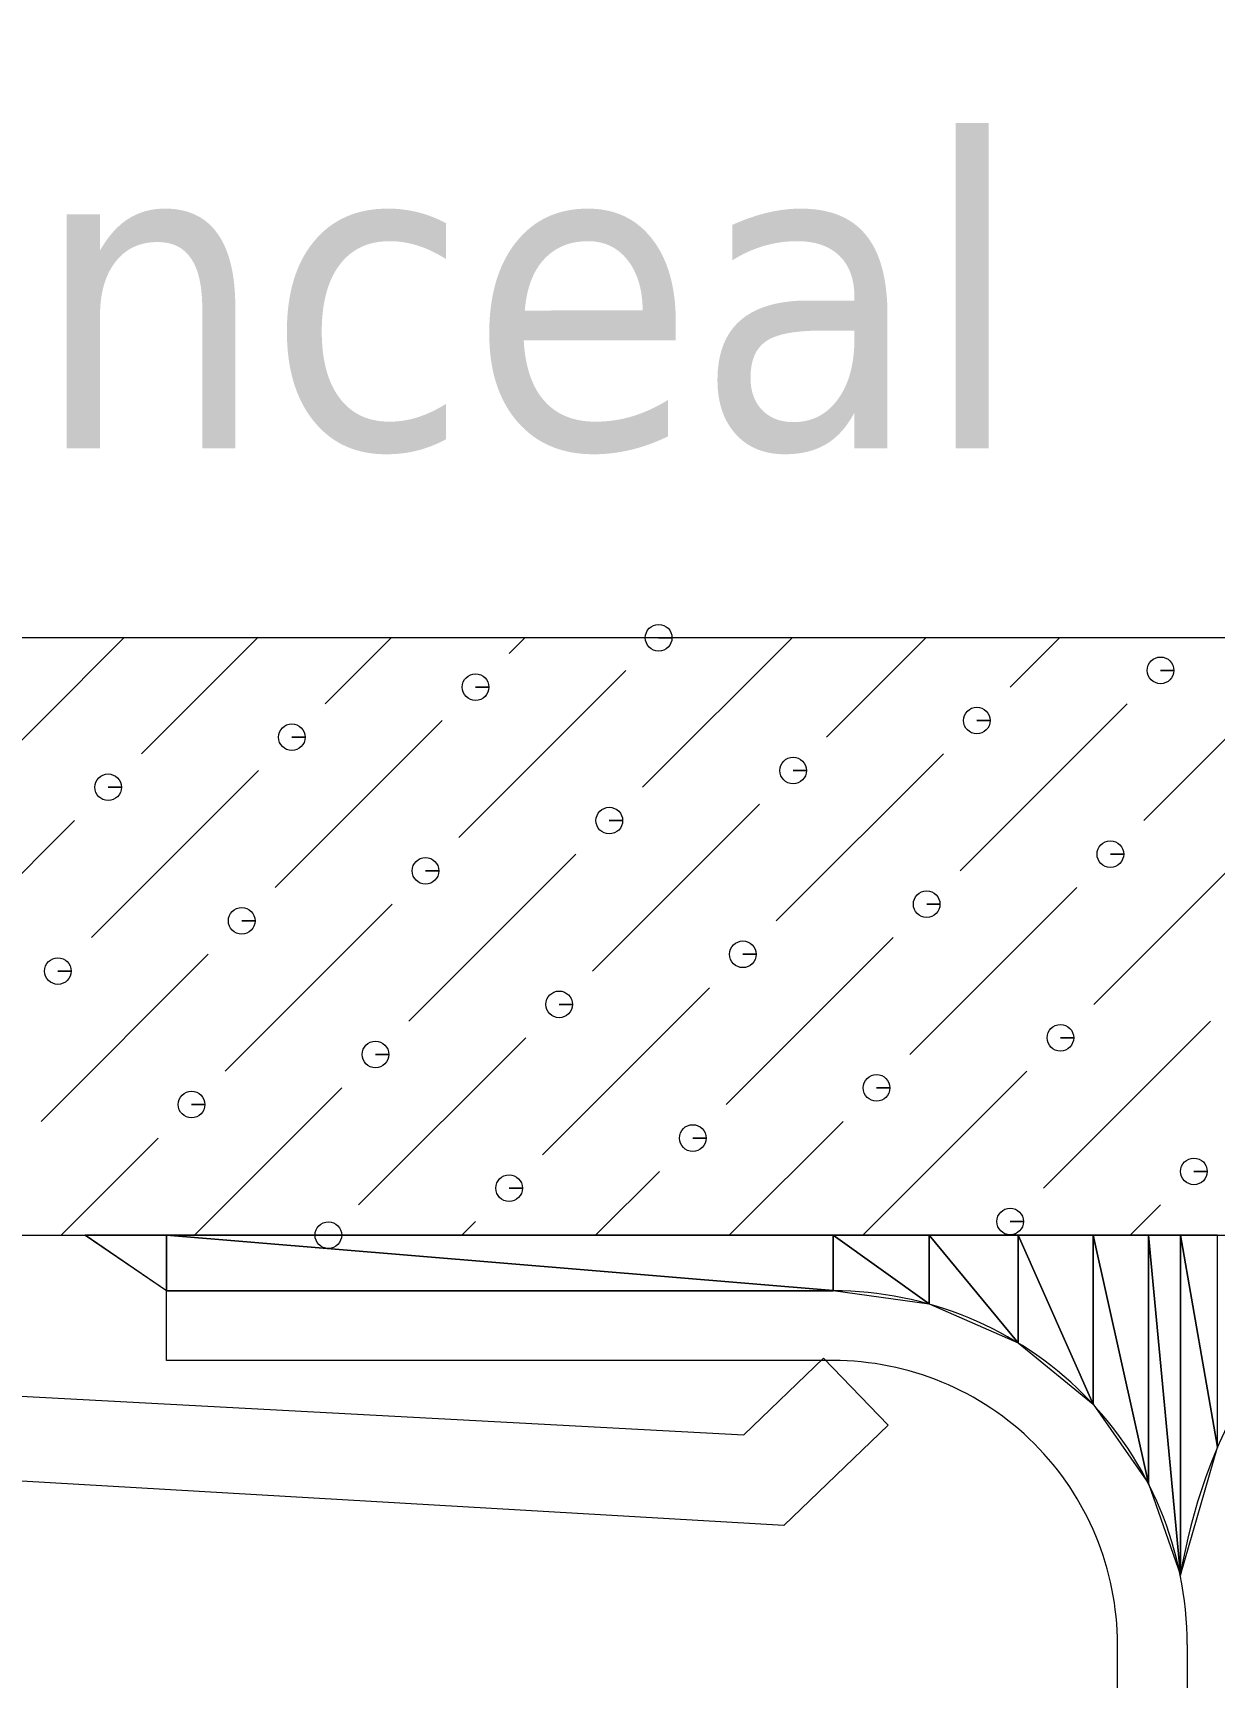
# Model space of a CAD drawing. Header units: millimetres. Extents: x 217 to 1740, y 261 to 1330.
# Drawn here: x 734.09 to 758.82, y 756.85 to 791.29 of the extents above; entities that cross this region are included whole.
import ezdxf

# ---------------------------------------------------------------- set-up
doc = ezdxf.new("R2010")
doc.units = ezdxf.units.MM
doc.linetypes.add('ACAD_ISO02W100', pattern=[15, 12, -3])
doc.linetypes.add('ACAD_ISO03W100', pattern=[30, 12, -18])
doc.layers.add('DEFAULT_1', color=7, linetype='ACAD_ISO03W100', lineweight=0)
doc.layers.add('尺寸標注', color=1, linetype='Continuous', lineweight=30)
doc.styles.add('DIM', font='txt.shx', dxfattribs={"width": 0.7, "bigfont": 'chineset.shx'})
doc.styles.get("Standard").update_dxf_attribs({"font": 'arial.ttf'})
doc.dimstyles.new('mm+in(开孔纸尺寸)', dxfattribs={"dimscale": 3, "dimtxt": 3.8, "dimasz": 2, "dimexe": 1.25, "dimexo": 0.625, "dimgap": 2, "dimtad": 1, "dimtxsty": 'DIM', "dimcen": 0, "dimclrd": 256, "dimclre": 256, "dimclrt": 3, "dimadec": 0, "dimazin": 0, "dimtfac": 1, "dimtmove": 0, "dimatfit": 1, "dimfxl": 1, "dimlwd": -1, "dimarcsym": 0})

# ---------------------------------------------------------------- blocks, each defined once
blk = doc.blocks.new('*D32')
at = {"layer": 'Defpoints', "color": 0}
for p in [(634.54, 906.095), (1393.921, 906.259), (1393.921, 506.795)]:
    blk.add_point(p, dxfattribs=at)
at = {"layer": '尺寸標注', "lineweight": -2}
for p, q in [((1393.921, 904.384), (1393.921, 503.045)), ((634.54, 904.22), (634.54, 503.045))]:
    blk.add_line(p, q, dxfattribs=at)
at = {"layer": '尺寸標注'}
blk.add_line((640.54, 506.795), (1387.921, 506.795), dxfattribs=at)
for points in [[(640.54, 507.795), (640.54, 505.795), (634.54, 506.795)], [(1387.921, 505.795), (1387.921, 507.795), (1393.921, 506.795)]]:
    blk.add_solid(points, dxfattribs=at)
at = {"layer": '尺寸標注', "color": 3, "insert": (1014.231, 519.445), "char_height": 11.4, "attachment_point": 5, "style": 'DIM'}
blk.add_mtext('759,38mm [29 7/8"]', dxfattribs=at)
blk = doc.blocks.new('*D33')
at = {"layer": 'Defpoints', "color": 0}
for p in [(1387.567, 906.476), (640.89, 906.095), (1387.567, 549.295)]:
    blk.add_point(p, dxfattribs=at)
at = {"layer": '尺寸標注', "lineweight": -2}
for p, q in [((1387.567, 904.601), (1387.567, 545.545)), ((640.89, 904.22), (640.89, 545.545))]:
    blk.add_line(p, q, dxfattribs=at)
at = {"layer": '尺寸標注'}
blk.add_line((646.89, 549.295), (1381.567, 549.295), dxfattribs=at)
for points in [[(646.89, 550.295), (646.89, 548.295), (640.89, 549.295)], [(1381.567, 548.295), (1381.567, 550.295), (1387.567, 549.295)]]:
    blk.add_solid(points, dxfattribs=at)
at = {"layer": '尺寸標注', "color": 3, "insert": (1013.044, 561.945), "char_height": 11.4, "attachment_point": 5, "style": 'DIM'}
blk.add_mtext('746,68mm [29 3/8"]', dxfattribs=at)
blk = doc.blocks.new('*D41')
at = {"layer": 'Defpoints', "color": 0}
for p in [(1381.22, 906.255), (647.24, 906.036), (1381.22, 599.295)]:
    blk.add_point(p, dxfattribs=at)
at = {"layer": '尺寸標注', "lineweight": -2}
for p, q in [((1381.22, 904.38), (1381.22, 595.545)), ((647.24, 904.161), (647.24, 595.545))]:
    blk.add_line(p, q, dxfattribs=at)
at = {"layer": '尺寸標注'}
blk.add_line((653.24, 599.295), (1375.22, 599.295), dxfattribs=at)
for points in [[(653.24, 600.295), (653.24, 598.295), (647.24, 599.295)], [(1375.22, 598.295), (1375.22, 600.295), (1381.22, 599.295)]]:
    blk.add_solid(points, dxfattribs=at)
at = {"layer": '尺寸標注', "color": 3, "insert": (1014.23, 611.945), "char_height": 11.4, "attachment_point": 5, "style": 'DIM'}
blk.add_mtext('733,98mm [28 7/8"]', dxfattribs=at)
blk = doc.blocks.new('*D48')
at = {"layer": 'Defpoints', "color": 0}
for p in [(836.99, 1146.245), (509.323, 665.945), (836.985, 665.945)]:
    blk.add_point(p, dxfattribs=at)
at = {"layer": '尺寸標注', "lineweight": -2}
for p, q in [((835.115, 1146.245), (505.573, 1146.245)), ((835.11, 665.945), (505.573, 665.945))]:
    blk.add_line(p, q, dxfattribs=at)
at = {"layer": '尺寸標注'}
blk.add_line((509.323, 1140.245), (509.323, 671.945), dxfattribs=at)
for points in [[(510.323, 1140.245), (508.323, 1140.245), (509.323, 1146.245)], [(508.323, 671.945), (510.323, 671.945), (509.323, 665.945)]]:
    blk.add_solid(points, dxfattribs=at)
at = {"layer": '尺寸標注', "color": 3, "insert": (496.673, 908.295), "char_height": 11.4, "attachment_point": 5, "rotation": 90, "style": 'DIM'}
blk.add_mtext('480,3mm [18 15/16"]', dxfattribs=at)
blk = doc.blocks.new('*D50')
at = {"layer": 'Defpoints', "color": 0}
for p in [(836.99, 1133.545), (603.323, 678.645), (836.991, 678.645)]:
    blk.add_point(p, dxfattribs=at)
at = {"layer": '尺寸標注', "lineweight": -2}
for p, q in [((835.115, 1133.545), (599.573, 1133.545)), ((835.116, 678.645), (599.573, 678.645))]:
    blk.add_line(p, q, dxfattribs=at)
at = {"layer": '尺寸標注'}
blk.add_line((603.323, 1127.545), (603.323, 684.645), dxfattribs=at)
for points in [[(604.323, 1127.545), (602.323, 1127.545), (603.323, 1133.545)], [(602.323, 684.645), (604.323, 684.645), (603.323, 678.645)]]:
    blk.add_solid(points, dxfattribs=at)
at = {"layer": '尺寸標注', "color": 3, "insert": (590.673, 906.095), "char_height": 11.4, "attachment_point": 5, "rotation": 90, "style": 'DIM'}
blk.add_mtext('454,9mm [17 15/16"]', dxfattribs=at)
blk = doc.blocks.new('*D51')
at = {"layer": 'Defpoints', "color": 0}
for p in [(836.99, 1139.895), (554.823, 672.295), (836.99, 672.295)]:
    blk.add_point(p, dxfattribs=at)
at = {"layer": '尺寸標注', "lineweight": -2}
for p, q in [((835.115, 1139.895), (551.073, 1139.895)), ((835.115, 672.295), (551.073, 672.295))]:
    blk.add_line(p, q, dxfattribs=at)
at = {"layer": '尺寸標注'}
blk.add_line((554.823, 1133.895), (554.823, 678.295), dxfattribs=at)
for points in [[(555.823, 1133.895), (553.823, 1133.895), (554.823, 1139.895)], [(553.823, 678.295), (555.823, 678.295), (554.823, 672.295)]]:
    blk.add_solid(points, dxfattribs=at)
at = {"layer": '尺寸標注', "color": 3, "insert": (542.173, 906.095), "char_height": 11.4, "attachment_point": 5, "rotation": 90, "style": 'DIM'}
blk.add_mtext('467,6mm [18 7/16"]', dxfattribs=at)

msp = doc.modelspace()

# ---------------------------------------------------------------- linework, layer by layer
msp.add_arc((755.675, 785.832), 116.85, 184.08069, 265.72168)
at = {"layer": 'DEFAULT_1', "color": 3, "linetype": 'ByBlock'}
msp.add_arc((755.675, 785.832), 104.15, 184.08069, 265.72168, dxfattribs=at)
at = {"layer": 'DEFAULT_1', "color": 2, "linetype": 'ACAD_ISO02W100'}
msp.add_arc((755.675, 785.832), 110.5, 184.08069, 265.72168, dxfattribs=at)
at = {"layer": '尺寸標注', "lineweight": 9}
for points, knots in [([(747.19, 778.624), (747.19, 778.624), (747.469, 778.624), (747.469, 778.624), (747.469, 778.624), (747.469, 778.778), (747.344, 778.903), (747.19, 778.903), (747.19, 778.903), (747.036, 778.903), (746.911, 778.778), (746.911, 778.624), (746.911, 778.624), (746.911, 778.471), (747.036, 778.345), (747.19, 778.345), (747.19, 778.345), (747.344, 778.345), (747.469, 778.471), (747.469, 778.624), (747.469, 778.624), (747.469, 778.624), (747.19, 778.624), (747.19, 778.624)], [0, 0, 0, 0, 0.142857, 0.142857, 0.142857, 0.142857, 0.285714, 0.285714, 0.285714, 0.285714, 0.428571, 0.428571, 0.428571, 0.428571, 0.571429, 0.571429, 0.571429, 0.571429, 0.714286, 0.714286, 0.714286, 0.714286, 1, 1, 1, 1]), ([(757.7, 777.941), (757.7, 777.941), (757.979, 777.941), (757.979, 777.941), (757.979, 777.941), (757.979, 778.094), (757.853, 778.22), (757.7, 778.22), (757.7, 778.22), (757.546, 778.22), (757.421, 778.094), (757.421, 777.941), (757.421, 777.941), (757.421, 777.787), (757.546, 777.662), (757.7, 777.662), (757.7, 777.662), (757.853, 777.662), (757.979, 777.787), (757.979, 777.941), (757.979, 777.941), (757.979, 777.941), (757.7, 777.941), (757.7, 777.941)], [0, 0, 0, 0, 0.142857, 0.142857, 0.142857, 0.142857, 0.285714, 0.285714, 0.285714, 0.285714, 0.428571, 0.428571, 0.428571, 0.428571, 0.571429, 0.571429, 0.571429, 0.571429, 0.714286, 0.714286, 0.714286, 0.714286, 1, 1, 1, 1]), ([(743.357, 777.59), (743.357, 777.59), (743.636, 777.59), (743.636, 777.59), (743.636, 777.59), (743.636, 777.744), (743.511, 777.87), (743.357, 777.87), (743.357, 777.87), (743.203, 777.87), (743.078, 777.744), (743.078, 777.59), (743.078, 777.59), (743.078, 777.436), (743.203, 777.311), (743.357, 777.311), (743.357, 777.311), (743.511, 777.311), (743.636, 777.436), (743.636, 777.59), (743.636, 777.59), (743.636, 777.59), (743.357, 777.59), (743.357, 777.59)], [0, 0, 0, 0, 0.142857, 0.142857, 0.142857, 0.142857, 0.285714, 0.285714, 0.285714, 0.285714, 0.428571, 0.428571, 0.428571, 0.428571, 0.571429, 0.571429, 0.571429, 0.571429, 0.714286, 0.714286, 0.714286, 0.714286, 1, 1, 1, 1]), ([(753.851, 776.889), (753.851, 776.889), (754.13, 776.889), (754.13, 776.889), (754.13, 776.889), (754.13, 777.043), (754.005, 777.168), (753.851, 777.168), (753.851, 777.168), (753.698, 777.168), (753.572, 777.043), (753.572, 776.889), (753.572, 776.889), (753.572, 776.736), (753.698, 776.61), (753.851, 776.61), (753.851, 776.61), (754.005, 776.61), (754.13, 776.736), (754.13, 776.889), (754.13, 776.889), (754.13, 776.889), (753.851, 776.889), (753.851, 776.889)], [0, 0, 0, 0, 0.142857, 0.142857, 0.142857, 0.142857, 0.285714, 0.285714, 0.285714, 0.285714, 0.428571, 0.428571, 0.428571, 0.428571, 0.571429, 0.571429, 0.571429, 0.571429, 0.714286, 0.714286, 0.714286, 0.714286, 1, 1, 1, 1]), ([(739.508, 776.541), (739.508, 776.541), (739.788, 776.541), (739.788, 776.541), (739.788, 776.541), (739.788, 776.695), (739.662, 776.82), (739.508, 776.82), (739.508, 776.82), (739.355, 776.82), (739.229, 776.695), (739.229, 776.541), (739.229, 776.541), (739.229, 776.387), (739.355, 776.262), (739.508, 776.262), (739.508, 776.262), (739.662, 776.262), (739.788, 776.387), (739.788, 776.541), (739.788, 776.541), (739.788, 776.541), (739.508, 776.541), (739.508, 776.541)], [0, 0, 0, 0, 0.142857, 0.142857, 0.142857, 0.142857, 0.285714, 0.285714, 0.285714, 0.285714, 0.428571, 0.428571, 0.428571, 0.428571, 0.571429, 0.571429, 0.571429, 0.571429, 0.714286, 0.714286, 0.714286, 0.714286, 1, 1, 1, 1]), ([(750.005, 775.842), (750.005, 775.842), (750.284, 775.842), (750.284, 775.842), (750.284, 775.842), (750.284, 775.996), (750.159, 776.122), (750.005, 776.122), (750.005, 776.122), (749.851, 776.122), (749.726, 775.996), (749.726, 775.842), (749.726, 775.842), (749.726, 775.689), (749.851, 775.564), (750.005, 775.564), (750.005, 775.564), (750.159, 775.564), (750.284, 775.689), (750.284, 775.842), (750.284, 775.842), (750.284, 775.842), (750.005, 775.842), (750.005, 775.842)], [0, 0, 0, 0, 0.142857, 0.142857, 0.142857, 0.142857, 0.285714, 0.285714, 0.285714, 0.285714, 0.428571, 0.428571, 0.428571, 0.428571, 0.571429, 0.571429, 0.571429, 0.571429, 0.714286, 0.714286, 0.714286, 0.714286, 1, 1, 1, 1]), ([(735.663, 775.492), (735.663, 775.492), (735.942, 775.492), (735.942, 775.492), (735.942, 775.492), (735.942, 775.646), (735.816, 775.771), (735.663, 775.771), (735.663, 775.771), (735.508, 775.771), (735.383, 775.646), (735.383, 775.492), (735.383, 775.492), (735.383, 775.338), (735.508, 775.213), (735.663, 775.213), (735.663, 775.213), (735.816, 775.213), (735.942, 775.338), (735.942, 775.492), (735.942, 775.492), (735.942, 775.492), (735.663, 775.492), (735.663, 775.492)], [0, 0, 0, 0, 0.142857, 0.142857, 0.142857, 0.142857, 0.285714, 0.285714, 0.285714, 0.285714, 0.428571, 0.428571, 0.428571, 0.428571, 0.571429, 0.571429, 0.571429, 0.571429, 0.714286, 0.714286, 0.714286, 0.714286, 1, 1, 1, 1]), ([(746.156, 774.793), (746.156, 774.793), (746.436, 774.793), (746.436, 774.793), (746.436, 774.793), (746.436, 774.947), (746.31, 775.073), (746.156, 775.073), (746.156, 775.073), (746.003, 775.073), (745.878, 774.947), (745.878, 774.793), (745.878, 774.793), (745.878, 774.64), (746.003, 774.515), (746.156, 774.515), (746.156, 774.515), (746.31, 774.515), (746.436, 774.64), (746.436, 774.793), (746.436, 774.793), (746.436, 774.793), (746.156, 774.793), (746.156, 774.793)], [0, 0, 0, 0, 0.142857, 0.142857, 0.142857, 0.142857, 0.285714, 0.285714, 0.285714, 0.285714, 0.428571, 0.428571, 0.428571, 0.428571, 0.571429, 0.571429, 0.571429, 0.571429, 0.714286, 0.714286, 0.714286, 0.714286, 1, 1, 1, 1]), ([(756.648, 774.092), (756.648, 774.092), (756.927, 774.092), (756.927, 774.092), (756.927, 774.092), (756.927, 774.246), (756.802, 774.371), (756.648, 774.371), (756.648, 774.371), (756.494, 774.371), (756.369, 774.246), (756.369, 774.092), (756.369, 774.092), (756.369, 773.939), (756.494, 773.813), (756.648, 773.813), (756.648, 773.813), (756.802, 773.813), (756.927, 773.939), (756.927, 774.092), (756.927, 774.092), (756.927, 774.092), (756.648, 774.092), (756.648, 774.092)], [0, 0, 0, 0, 0.142857, 0.142857, 0.142857, 0.142857, 0.285714, 0.285714, 0.285714, 0.285714, 0.428571, 0.428571, 0.428571, 0.428571, 0.571429, 0.571429, 0.571429, 0.571429, 0.714286, 0.714286, 0.714286, 0.714286, 1, 1, 1, 1]), ([(742.308, 773.742), (742.308, 773.742), (742.587, 773.742), (742.587, 773.742), (742.587, 773.742), (742.587, 773.896), (742.462, 774.021), (742.308, 774.021), (742.308, 774.021), (742.154, 774.021), (742.029, 773.896), (742.029, 773.742), (742.029, 773.742), (742.029, 773.588), (742.154, 773.463), (742.308, 773.463), (742.308, 773.463), (742.462, 773.463), (742.587, 773.588), (742.587, 773.742), (742.587, 773.742), (742.587, 773.742), (742.308, 773.742), (742.308, 773.742)], [0, 0, 0, 0, 0.142857, 0.142857, 0.142857, 0.142857, 0.285714, 0.285714, 0.285714, 0.285714, 0.428571, 0.428571, 0.428571, 0.428571, 0.571429, 0.571429, 0.571429, 0.571429, 0.714286, 0.714286, 0.714286, 0.714286, 1, 1, 1, 1]), ([(752.802, 773.043), (752.802, 773.043), (753.081, 773.043), (753.081, 773.043), (753.081, 773.043), (753.081, 773.197), (752.956, 773.322), (752.802, 773.322), (752.802, 773.322), (752.648, 773.322), (752.523, 773.197), (752.523, 773.043), (752.523, 773.043), (752.523, 772.889), (752.648, 772.764), (752.802, 772.764), (752.802, 772.764), (752.956, 772.764), (753.081, 772.889), (753.081, 773.043), (753.081, 773.043), (753.081, 773.043), (752.802, 773.043), (752.802, 773.043)], [0, 0, 0, 0, 0.142857, 0.142857, 0.142857, 0.142857, 0.285714, 0.285714, 0.285714, 0.285714, 0.428571, 0.428571, 0.428571, 0.428571, 0.571429, 0.571429, 0.571429, 0.571429, 0.714286, 0.714286, 0.714286, 0.714286, 1, 1, 1, 1]), ([(738.459, 772.695), (738.459, 772.695), (738.738, 772.695), (738.738, 772.695), (738.738, 772.695), (738.738, 772.849), (738.613, 772.974), (738.459, 772.974), (738.459, 772.974), (738.305, 772.974), (738.18, 772.849), (738.18, 772.695), (738.18, 772.695), (738.18, 772.541), (738.305, 772.416), (738.459, 772.416), (738.459, 772.416), (738.613, 772.416), (738.738, 772.541), (738.738, 772.695), (738.738, 772.695), (738.738, 772.695), (738.459, 772.695), (738.459, 772.695)], [0, 0, 0, 0, 0.142857, 0.142857, 0.142857, 0.142857, 0.285714, 0.285714, 0.285714, 0.285714, 0.428571, 0.428571, 0.428571, 0.428571, 0.571429, 0.571429, 0.571429, 0.571429, 0.714286, 0.714286, 0.714286, 0.714286, 1, 1, 1, 1]), ([(748.953, 771.994), (748.953, 771.994), (749.233, 771.994), (749.233, 771.994), (749.233, 771.994), (749.233, 772.148), (749.107, 772.273), (748.953, 772.273), (748.953, 772.273), (748.8, 772.273), (748.674, 772.148), (748.674, 771.994), (748.674, 771.994), (748.674, 771.84), (748.8, 771.715), (748.953, 771.715), (748.953, 771.715), (749.107, 771.715), (749.233, 771.84), (749.233, 771.994), (749.233, 771.994), (749.233, 771.994), (748.953, 771.994), (748.953, 771.994)], [0, 0, 0, 0, 0.142857, 0.142857, 0.142857, 0.142857, 0.285714, 0.285714, 0.285714, 0.285714, 0.428571, 0.428571, 0.428571, 0.428571, 0.571429, 0.571429, 0.571429, 0.571429, 0.714286, 0.714286, 0.714286, 0.714286, 1, 1, 1, 1]), ([(734.611, 771.644), (734.611, 771.644), (734.89, 771.644), (734.89, 771.644), (734.89, 771.644), (734.89, 771.797), (734.764, 771.922), (734.611, 771.922), (734.611, 771.922), (734.457, 771.922), (734.332, 771.797), (734.332, 771.644), (734.332, 771.644), (734.332, 771.49), (734.457, 771.364), (734.611, 771.364), (734.611, 771.364), (734.764, 771.364), (734.89, 771.49), (734.89, 771.644), (734.89, 771.644), (734.89, 771.644), (734.611, 771.644), (734.611, 771.644)], [0, 0, 0, 0, 0.142857, 0.142857, 0.142857, 0.142857, 0.285714, 0.285714, 0.285714, 0.285714, 0.428571, 0.428571, 0.428571, 0.428571, 0.571429, 0.571429, 0.571429, 0.571429, 0.714286, 0.714286, 0.714286, 0.714286, 1, 1, 1, 1]), ([(745.107, 770.945), (745.107, 770.945), (745.387, 770.945), (745.387, 770.945), (745.387, 770.945), (745.387, 771.099), (745.261, 771.224), (745.107, 771.224), (745.107, 771.224), (744.953, 771.224), (744.828, 771.099), (744.828, 770.945), (744.828, 770.945), (744.828, 770.791), (744.953, 770.666), (745.107, 770.666), (745.107, 770.666), (745.261, 770.666), (745.387, 770.791), (745.387, 770.945), (745.387, 770.945), (745.387, 770.945), (745.107, 770.945), (745.107, 770.945)], [0, 0, 0, 0, 0.142857, 0.142857, 0.142857, 0.142857, 0.285714, 0.285714, 0.285714, 0.285714, 0.428571, 0.428571, 0.428571, 0.428571, 0.571429, 0.571429, 0.571429, 0.571429, 0.714286, 0.714286, 0.714286, 0.714286, 1, 1, 1, 1]), ([(755.601, 770.246), (755.601, 770.246), (755.881, 770.246), (755.881, 770.246), (755.881, 770.246), (755.881, 770.4), (755.755, 770.525), (755.601, 770.525), (755.601, 770.525), (755.448, 770.525), (755.323, 770.4), (755.323, 770.246), (755.323, 770.246), (755.323, 770.093), (755.448, 769.967), (755.601, 769.967), (755.601, 769.967), (755.755, 769.967), (755.881, 770.093), (755.881, 770.246), (755.881, 770.246), (755.881, 770.246), (755.601, 770.246), (755.601, 770.246)], [0, 0, 0, 0, 0.142857, 0.142857, 0.142857, 0.142857, 0.285714, 0.285714, 0.285714, 0.285714, 0.428571, 0.428571, 0.428571, 0.428571, 0.571429, 0.571429, 0.571429, 0.571429, 0.714286, 0.714286, 0.714286, 0.714286, 1, 1, 1, 1]), ([(741.259, 769.896), (741.259, 769.896), (741.538, 769.896), (741.538, 769.896), (741.538, 769.896), (741.538, 770.05), (741.413, 770.175), (741.259, 770.175), (741.259, 770.175), (741.105, 770.175), (740.98, 770.05), (740.98, 769.896), (740.98, 769.896), (740.98, 769.742), (741.105, 769.617), (741.259, 769.617), (741.259, 769.617), (741.413, 769.617), (741.538, 769.742), (741.538, 769.896), (741.538, 769.896), (741.538, 769.896), (741.259, 769.896), (741.259, 769.896)], [0, 0, 0, 0, 0.142857, 0.142857, 0.142857, 0.142857, 0.285714, 0.285714, 0.285714, 0.285714, 0.428571, 0.428571, 0.428571, 0.428571, 0.571429, 0.571429, 0.571429, 0.571429, 0.714286, 0.714286, 0.714286, 0.714286, 1, 1, 1, 1]), ([(751.753, 769.194), (751.753, 769.194), (752.032, 769.194), (752.032, 769.194), (752.032, 769.194), (752.032, 769.349), (751.907, 769.474), (751.753, 769.474), (751.753, 769.474), (751.599, 769.474), (751.474, 769.349), (751.474, 769.194), (751.474, 769.194), (751.474, 769.041), (751.599, 768.916), (751.753, 768.916), (751.753, 768.916), (751.907, 768.916), (752.032, 769.041), (752.032, 769.194), (752.032, 769.194), (752.032, 769.194), (751.753, 769.194), (751.753, 769.194)], [0, 0, 0, 0, 0.142857, 0.142857, 0.142857, 0.142857, 0.285714, 0.285714, 0.285714, 0.285714, 0.428571, 0.428571, 0.428571, 0.428571, 0.571429, 0.571429, 0.571429, 0.571429, 0.714286, 0.714286, 0.714286, 0.714286, 1, 1, 1, 1]), ([(737.41, 768.847), (737.41, 768.847), (737.689, 768.847), (737.689, 768.847), (737.689, 768.847), (737.689, 769), (737.564, 769.125), (737.41, 769.125), (737.41, 769.125), (737.256, 769.125), (737.131, 769), (737.131, 768.847), (737.131, 768.847), (737.131, 768.693), (737.256, 768.567), (737.41, 768.567), (737.41, 768.567), (737.564, 768.567), (737.689, 768.693), (737.689, 768.847), (737.689, 768.847), (737.689, 768.847), (737.41, 768.847), (737.41, 768.847)], [0, 0, 0, 0, 0.142857, 0.142857, 0.142857, 0.142857, 0.285714, 0.285714, 0.285714, 0.285714, 0.428571, 0.428571, 0.428571, 0.428571, 0.571429, 0.571429, 0.571429, 0.571429, 0.714286, 0.714286, 0.714286, 0.714286, 1, 1, 1, 1]), ([(747.904, 768.145), (747.904, 768.145), (748.183, 768.145), (748.183, 768.145), (748.183, 768.145), (748.183, 768.299), (748.058, 768.425), (747.904, 768.425), (747.904, 768.425), (747.75, 768.425), (747.625, 768.299), (747.625, 768.145), (747.625, 768.145), (747.625, 767.991), (747.75, 767.866), (747.904, 767.866), (747.904, 767.866), (748.058, 767.866), (748.183, 767.991), (748.183, 768.145), (748.183, 768.145), (748.183, 768.145), (747.904, 768.145), (747.904, 768.145)], [0, 0, 0, 0, 0.142857, 0.142857, 0.142857, 0.142857, 0.285714, 0.285714, 0.285714, 0.285714, 0.428571, 0.428571, 0.428571, 0.428571, 0.571429, 0.571429, 0.571429, 0.571429, 0.714286, 0.714286, 0.714286, 0.714286, 1, 1, 1, 1]), ([(758.398, 767.447), (758.398, 767.447), (758.677, 767.447), (758.677, 767.447), (758.677, 767.447), (758.677, 767.601), (758.552, 767.726), (758.398, 767.726), (758.398, 767.726), (758.245, 767.726), (758.119, 767.601), (758.119, 767.447), (758.119, 767.447), (758.119, 767.293), (758.245, 767.168), (758.398, 767.168), (758.398, 767.168), (758.552, 767.168), (758.677, 767.293), (758.677, 767.447), (758.677, 767.447), (758.677, 767.447), (758.398, 767.447), (758.398, 767.447)], [0, 0, 0, 0, 0.142857, 0.142857, 0.142857, 0.142857, 0.285714, 0.285714, 0.285714, 0.285714, 0.428571, 0.428571, 0.428571, 0.428571, 0.571429, 0.571429, 0.571429, 0.571429, 0.714286, 0.714286, 0.714286, 0.714286, 1, 1, 1, 1]), ([(744.058, 767.096), (744.058, 767.096), (744.337, 767.096), (744.337, 767.096), (744.337, 767.096), (744.337, 767.25), (744.212, 767.375), (744.058, 767.375), (744.058, 767.375), (743.904, 767.375), (743.779, 767.25), (743.779, 767.096), (743.779, 767.096), (743.779, 766.942), (743.904, 766.817), (744.058, 766.817), (744.058, 766.817), (744.212, 766.817), (744.337, 766.942), (744.337, 767.096), (744.337, 767.096), (744.337, 767.096), (744.058, 767.096), (744.058, 767.096)], [0, 0, 0, 0, 0.142857, 0.142857, 0.142857, 0.142857, 0.285714, 0.285714, 0.285714, 0.285714, 0.428571, 0.428571, 0.428571, 0.428571, 0.571429, 0.571429, 0.571429, 0.571429, 0.714286, 0.714286, 0.714286, 0.714286, 1, 1, 1, 1]), ([(754.55, 766.397), (754.55, 766.397), (754.829, 766.397), (754.829, 766.397), (754.829, 766.397), (754.829, 766.552), (754.704, 766.677), (754.55, 766.677), (754.55, 766.677), (754.396, 766.677), (754.271, 766.552), (754.271, 766.397), (754.271, 766.397), (754.271, 766.244), (754.396, 766.119), (754.55, 766.119), (754.55, 766.119), (754.704, 766.119), (754.829, 766.244), (754.829, 766.397), (754.829, 766.397), (754.829, 766.397), (754.55, 766.397), (754.55, 766.397)], [0, 0, 0, 0, 0.142857, 0.142857, 0.142857, 0.142857, 0.285714, 0.285714, 0.285714, 0.285714, 0.428571, 0.428571, 0.428571, 0.428571, 0.571429, 0.571429, 0.571429, 0.571429, 0.714286, 0.714286, 0.714286, 0.714286, 1, 1, 1, 1]), ([(740.274, 766.112), (740.274, 766.112), (740.553, 766.112), (740.553, 766.112), (740.553, 766.112), (740.553, 766.265), (740.428, 766.391), (740.274, 766.391), (740.274, 766.391), (740.12, 766.391), (739.995, 766.265), (739.995, 766.112), (739.995, 766.112), (739.995, 765.958), (740.12, 765.832), (740.274, 765.832), (740.274, 765.832), (740.428, 765.832), (740.553, 765.958), (740.553, 766.112), (740.553, 766.112), (740.553, 766.112), (740.274, 766.112), (740.274, 766.112)], [0, 0, 0, 0, 0.142857, 0.142857, 0.142857, 0.142857, 0.285714, 0.285714, 0.285714, 0.285714, 0.428571, 0.428571, 0.428571, 0.428571, 0.571429, 0.571429, 0.571429, 0.571429, 0.714286, 0.714286, 0.714286, 0.714286, 1, 1, 1, 1]), ([(736.885, 764.951), (736.885, 764.951), (735.184, 766.113), (735.184, 766.113), (735.184, 766.113), (735.184, 766.113), (736.885, 766.113), (736.885, 766.113), (736.885, 766.113), (736.885, 766.113), (736.885, 764.951), (736.885, 764.951)], [0, 0, 0, 0, 0.25, 0.25, 0.25, 0.25, 0.5, 0.5, 0.5, 0.5, 1, 1, 1, 1]), ([(736.885, 764.951), (736.885, 764.951), (736.885, 766.113), (736.885, 766.113), (736.885, 766.113), (736.885, 766.113), (750.846, 764.951), (750.846, 764.951), (750.846, 764.951), (750.846, 764.951), (736.885, 764.951), (736.885, 764.951)], [0, 0, 0, 0, 0.25, 0.25, 0.25, 0.25, 0.5, 0.5, 0.5, 0.5, 1, 1, 1, 1]), ([(750.846, 764.951), (750.846, 764.951), (736.885, 766.113), (736.885, 766.113), (736.885, 766.113), (736.885, 766.113), (750.846, 766.113), (750.846, 766.113), (750.846, 766.113), (750.846, 766.113), (750.846, 764.951), (750.846, 764.951)], [0, 0, 0, 0, 0.25, 0.25, 0.25, 0.25, 0.5, 0.5, 0.5, 0.5, 1, 1, 1, 1]), ([(750.846, 764.951), (750.846, 764.951), (750.846, 766.113), (750.846, 766.113), (750.846, 766.113), (750.846, 766.113), (752.857, 764.671), (752.857, 764.671), (752.857, 764.671), (752.857, 764.671), (750.846, 764.951), (750.846, 764.951)], [0, 0, 0, 0, 0.25, 0.25, 0.25, 0.25, 0.5, 0.5, 0.5, 0.5, 1, 1, 1, 1]), ([(752.857, 764.671), (752.857, 764.671), (750.846, 766.113), (750.846, 766.113), (750.846, 766.113), (750.846, 766.113), (752.857, 766.113), (752.857, 766.113), (752.857, 766.113), (752.857, 766.113), (752.857, 764.671), (752.857, 764.671)], [0, 0, 0, 0, 0.25, 0.25, 0.25, 0.25, 0.5, 0.5, 0.5, 0.5, 1, 1, 1, 1]), ([(752.857, 764.671), (752.857, 764.671), (752.857, 766.113), (752.857, 766.113), (752.857, 766.113), (752.857, 766.113), (754.717, 763.859), (754.717, 763.859), (754.717, 763.859), (754.717, 763.859), (752.857, 764.671), (752.857, 764.671)], [0, 0, 0, 0, 0.25, 0.25, 0.25, 0.25, 0.5, 0.5, 0.5, 0.5, 1, 1, 1, 1]), ([(754.717, 763.859), (754.717, 763.859), (752.857, 766.113), (752.857, 766.113), (752.857, 766.113), (752.857, 766.113), (754.717, 766.113), (754.717, 766.113), (754.717, 766.113), (754.717, 766.113), (754.717, 763.859), (754.717, 763.859)], [0, 0, 0, 0, 0.25, 0.25, 0.25, 0.25, 0.5, 0.5, 0.5, 0.5, 1, 1, 1, 1]), ([(754.717, 763.859), (754.717, 763.859), (754.717, 766.113), (754.717, 766.113), (754.717, 766.113), (754.717, 766.113), (756.286, 762.573), (756.286, 762.573), (756.286, 762.573), (756.286, 762.573), (754.717, 763.859), (754.717, 763.859)], [0, 0, 0, 0, 0.25, 0.25, 0.25, 0.25, 0.5, 0.5, 0.5, 0.5, 1, 1, 1, 1]), ([(756.286, 762.573), (756.286, 762.573), (754.717, 766.113), (754.717, 766.113), (754.717, 766.113), (754.717, 766.113), (756.286, 766.113), (756.286, 766.113), (756.286, 766.113), (756.286, 766.113), (756.286, 762.573), (756.286, 762.573)], [0, 0, 0, 0, 0.25, 0.25, 0.25, 0.25, 0.5, 0.5, 0.5, 0.5, 1, 1, 1, 1]), ([(756.286, 762.573), (756.286, 762.573), (756.286, 766.113), (756.286, 766.113), (756.286, 766.113), (756.286, 766.113), (757.449, 760.907), (757.449, 760.907), (757.449, 760.907), (757.449, 760.907), (756.286, 762.573), (756.286, 762.573)], [0, 0, 0, 0, 0.25, 0.25, 0.25, 0.25, 0.5, 0.5, 0.5, 0.5, 1, 1, 1, 1]), ([(757.449, 760.907), (757.449, 760.907), (756.286, 766.113), (756.286, 766.113), (756.286, 766.113), (756.286, 766.113), (757.449, 766.113), (757.449, 766.113), (757.449, 766.113), (757.449, 766.113), (757.449, 760.907), (757.449, 760.907)], [0, 0, 0, 0, 0.25, 0.25, 0.25, 0.25, 0.5, 0.5, 0.5, 0.5, 1, 1, 1, 1]), ([(757.449, 760.907), (757.449, 760.907), (757.449, 766.113), (757.449, 766.113), (757.449, 766.113), (757.449, 766.113), (758.114, 758.99), (758.114, 758.99), (758.114, 758.99), (758.114, 758.99), (757.449, 760.907), (757.449, 760.907)], [0, 0, 0, 0, 0.25, 0.25, 0.25, 0.25, 0.5, 0.5, 0.5, 0.5, 1, 1, 1, 1]), ([(758.114, 758.99), (758.114, 758.99), (757.449, 766.113), (757.449, 766.113), (757.449, 766.113), (757.449, 766.113), (758.114, 766.113), (758.114, 766.113), (758.114, 766.113), (758.114, 766.113), (758.114, 758.99), (758.114, 758.99)], [0, 0, 0, 0, 0.25, 0.25, 0.25, 0.25, 0.5, 0.5, 0.5, 0.5, 1, 1, 1, 1]), ([(758.114, 758.99), (758.114, 758.99), (758.114, 766.113), (758.114, 766.113), (758.114, 766.113), (758.114, 766.113), (758.893, 761.673), (758.893, 761.673), (758.893, 761.673), (758.893, 761.673), (758.114, 758.99), (758.114, 758.99)], [0, 0, 0, 0, 0.25, 0.25, 0.25, 0.25, 0.5, 0.5, 0.5, 0.5, 1, 1, 1, 1]), ([(758.893, 761.673), (758.893, 761.673), (758.114, 766.113), (758.114, 766.113), (758.114, 766.113), (758.114, 766.113), (758.893, 766.113), (758.893, 766.113), (758.893, 766.113), (758.893, 766.113), (758.893, 761.673), (758.893, 761.673)], [0, 0, 0, 0, 0.25, 0.25, 0.25, 0.25, 0.5, 0.5, 0.5, 0.5, 1, 1, 1, 1]), ([(758.257, 757.535), (758.257, 759.502), (757.476, 761.385), (756.087, 762.776), (756.087, 762.776), (754.696, 764.164), (752.81, 764.946), (750.846, 764.946)], [0, 0, 0, 0, 0.333333, 0.333333, 0.333333, 0.333333, 1, 1, 1, 1]), ([(756.797, 757.535), (756.797, 759.113), (756.17, 760.627), (755.054, 761.745), (755.054, 761.745), (753.938, 762.861), (752.424, 763.486), (750.843, 763.486)], [0, 0, 0, 0, 0.333333, 0.333333, 0.333333, 0.333333, 1, 1, 1, 1])]:
    msp.add_open_spline(points, degree=3, knots=knots, dxfattribs=at)
for points in [[(760.126, 778.621), (760.126, 778.621), (703.768, 778.621), (703.768, 778.621)], [(732.514, 775.141), (732.514, 775.141), (735.994, 778.624), (735.994, 778.624)], [(736.36, 776.19), (736.36, 776.19), (738.793, 778.624), (738.793, 778.624)], [(740.209, 777.239), (740.209, 777.239), (741.59, 778.624), (741.59, 778.624)], [(744.058, 778.291), (744.058, 778.291), (744.39, 778.624), (744.39, 778.624)], [(746.854, 775.491), (746.854, 775.491), (749.986, 778.624), (749.986, 778.624)], [(750.703, 776.541), (750.703, 776.541), (752.786, 778.624), (752.786, 778.624)], [(754.549, 777.59), (754.549, 777.59), (755.583, 778.624), (755.583, 778.624)], [(757.349, 774.793), (757.349, 774.793), (760.846, 778.291), (760.846, 778.291)], [(743.006, 774.442), (743.006, 774.442), (746.504, 777.94), (746.504, 777.94)], [(753.5, 773.741), (753.5, 773.741), (756.998, 777.239), (756.998, 777.239)], [(739.16, 773.393), (739.16, 773.393), (742.658, 776.889), (742.658, 776.889)], [(749.654, 772.694), (749.654, 772.694), (753.152, 776.19), (753.152, 776.19)], [(735.311, 772.344), (735.311, 772.344), (738.81, 775.842), (738.81, 775.842)], [(745.805, 771.643), (745.805, 771.643), (749.303, 775.141), (749.303, 775.141)], [(731.463, 771.292), (731.463, 771.292), (734.961, 774.793), (734.961, 774.793)], [(756.299, 770.944), (756.299, 770.944), (759.797, 774.442), (759.797, 774.442)], [(741.957, 770.594), (741.957, 770.594), (745.455, 774.092), (745.455, 774.092)], [(752.451, 769.895), (752.451, 769.895), (755.949, 773.393), (755.949, 773.393)], [(738.111, 769.544), (738.111, 769.544), (741.609, 773.043), (741.609, 773.043)], [(748.602, 768.846), (748.602, 768.846), (752.1, 772.344), (752.1, 772.344)], [(734.262, 768.495), (734.262, 768.495), (737.76, 771.994), (737.76, 771.994)], [(744.756, 767.797), (744.756, 767.797), (748.254, 771.292), (748.254, 771.292)], [(755.25, 767.096), (755.25, 767.096), (758.748, 770.594), (758.748, 770.594)], [(740.908, 766.748), (740.908, 766.748), (744.406, 770.246), (744.406, 770.246)], [(751.466, 766.111), (751.466, 766.111), (754.9, 769.544), (754.9, 769.544)], [(737.474, 766.111), (737.474, 766.111), (740.557, 769.194), (740.557, 769.194)], [(748.666, 766.111), (748.666, 766.111), (751.051, 768.495), (751.051, 768.495)], [(734.677, 766.111), (734.677, 766.111), (736.711, 768.145), (736.711, 768.145)], [(745.87, 766.111), (745.87, 766.111), (747.205, 767.446), (747.205, 767.446)], [(757.062, 766.111), (757.062, 766.111), (757.699, 766.748), (757.699, 766.748)], [(743.07, 766.111), (743.07, 766.111), (743.357, 766.397), (743.357, 766.397)], [(704.708, 766.111), (704.708, 766.111), (762.215, 766.111), (762.215, 766.111)], [(736.885, 764.948), (736.885, 764.948), (735.184, 766.111), (735.184, 766.111)], [(762.215, 766.111), (760.03, 764.312), (758.572, 761.78), (758.114, 758.988)], [(736.882, 764.948), (736.882, 764.948), (750.843, 764.948), (750.843, 764.948)], [(736.882, 763.486), (736.882, 763.486), (736.882, 764.946), (736.882, 764.946)], [(709.682, 764.033), (709.682, 764.033), (748.977, 761.928), (748.977, 761.928)], [(750.846, 763.486), (750.846, 763.486), (736.885, 763.486), (736.885, 763.486)], [(748.977, 761.928), (748.977, 761.928), (750.645, 763.533), (750.645, 763.533)], [(750.645, 763.533), (750.645, 763.533), (751.995, 762.129), (751.995, 762.129)], [(749.812, 760.03), (749.812, 760.03), (708.641, 762.427), (708.641, 762.427)], [(751.993, 762.129), (751.993, 762.129), (749.812, 760.03), (749.812, 760.03)], [(756.797, 745.159), (756.797, 745.159), (756.797, 757.535), (756.797, 757.535)], [(758.257, 757.535), (758.257, 757.535), (758.257, 745.159), (758.257, 745.159)]]:
    msp.add_open_spline(points, degree=3, dxfattribs=at)

# ---------------------------------------------------------------- texts
at = {"layer": '尺寸標注', "insert": (705.604, 789.126), "char_height": 6.53247, "width": 53.62187, "attachment_point": 1}
msp.add_mtext('{\\fTahoma|b0|i0|c163|p34;1/4" Conceal}', dxfattribs=at)

# ---------------------------------------------------------------- dimensions: what is measured, and where the dimension line sits
at = {"layer": '尺寸標注'}
for base, p1, p2, picture, middle in [((509.323, 665.945), (836.99, 1146.245), (836.985, 665.945), '*D48', (509.323, 908.295)), ((554.823, 672.295), (836.99, 1139.895), (836.99, 672.295), '*D51', (554.823, 906.095)), ((603.323, 678.645), (836.99, 1133.545), (836.991, 678.645), '*D50', (603.323, 906.095))]:
    dim = msp.add_linear_dim(base=base, p1=p1, p2=p2, angle=90, dimstyle='mm+in(开孔纸尺寸)', override={"dimpost": 'mm', "dimtofl": 0}, dxfattribs=at)
    dim.commit()
    dim.dimension.update_dxf_attribs({"geometry": picture, "text_midpoint": middle, "dimtype": 160})
for base, p1, p2, picture, middle in [((1387.567, 549.295), (640.89, 906.095), (1387.567, 906.476), '*D33', (1013.044, 549.295)), ((1393.921, 506.795), (634.54, 906.095), (1393.921, 906.259), '*D32', (1014.231, 506.795))]:
    dim = msp.add_linear_dim(base=base, p1=p1, p2=p2, dimstyle='mm+in(开孔纸尺寸)', override={"dimpost": 'mm', "dimtofl": 0}, dxfattribs=at)
    dim.commit()
    dim.dimension.update_dxf_attribs({"geometry": picture, "text_midpoint": middle, "dimtype": 160})
dim = msp.add_linear_dim(base=(1381.22, 599.295), p1=(647.24, 906.036), p2=(1381.22, 906.255), dimstyle='mm+in(开孔纸尺寸)', override={"dimpost": 'mm', "dimtofl": 0}, dxfattribs=at)
dim.commit()
dim.dimension.update_dxf_attribs({"geometry": '*D41', "text_midpoint": (1014.23, 611.945)})

doc.saveas('drawing.dxf')
